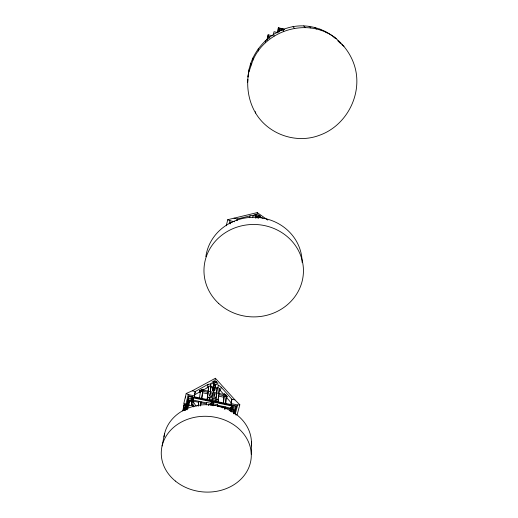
<?xml version="1.0" encoding="UTF-8"?>
<svg xmlns="http://www.w3.org/2000/svg" width="518" height="518" viewBox="0 0 518 518"><rect width="100%" height="100%" fill="white"/><g stroke="black" fill="none" stroke-linecap="round" stroke-linejoin="round"><path stroke-width="0.78" d="M255.918 218.149L256.164 215.974L251.437 215.553L237.315 218.959L233.994 218.175L227.726 219.71L226.269 225.803M256.164 214.212L256.164 215.106L253.924 214.776L256.164 214.212L255.834 215.52M249.333 68.525L248.083 77.052C249.585 48.932 275.369 24.715 303.723 25.9C326.457 26.69 347.131 43.441 354.202 64.782C363.558 92.728 347.274 125.369 319.638 135.211C296.413 144.198 268.318 134.473 255.62 113.06L255.633 111.681M251.288 454.176L251.431 441.841M234.499 413.532L236.383 405.872L232.601 405.076L230.497 407.944L230.147 410.496L230.4 409.531L229.234 410.547M249.1 71.419L252.758 60.625L252.875 58.061M234.207 413.714L234.654 410.923L234.032 413.26M234.026 411.551L235.379 410.269L235.457 408.747L232.802 406.649L231.009 408.346L231.293 411.551M233.955 413.901L234.117 410.813M233.476 413.403L234.317 410.476L232.576 409.097L231.371 410.237M230.27 411.687L230.497 407.944L232.563 405.827L232.601 405.076M231.727 412.017L232.576 409.097M230.911 409.867L232.718 408.165L232.802 406.649M186.791 404.811L183.78 403.664L186.208 393.499L192.236 390.825L195.286 391.498L207.971 384.388L212.833 383.598L213.772 383.734L212.568 390.436L214.607 390.87L215.792 384.162L218.499 385.185L221.205 387.192L231.85 399.21L230.996 405.167L213.707 401.534L213.131 405.186L215.274 405.633M230.996 405.167L231.034 404.526L194.263 396.788L194.166 397.423L213.707 401.534L213.105 405.827M230.827 404.746L231.85 399.21L234.874 399.818L239.821 404.791L237.108 414.834L235.696 414.879M250.68 65.883L250.867 63.164M225.576 403.626L225.952 398.426M225.77 403.412L226.256 396.743L224.054 396.276L223.342 403.153M224.773 409.337L225.136 406.824L231.009 408.346M224.967 409.155L225.136 406.824L217.528 405.225L217.282 406.19L222.643 407.31L222.895 406.352L222.766 407.957M223.53 402.939L224.054 396.276M224.145 395.085L224.249 393.738L225.239 394.858M255.62 113.06C248.679 101.353 246.432 87.387 248.349 73.99M247.63 82.627L247.915 79.403M217.502 406.352L217.651 404.759L213.235 403.826M217.961 402.11L218.881 394.651L227.175 396.406L226.793 397.85L230.963 402.564M218.363 397.662L218.881 394.651M218.829 392.56L219.36 388.481L217.256 387.296L216.569 392.897M218.143 401.813L218.324 399.825L216.097 399.359L215.902 401.346M218.861 393.971L219.36 388.481M216.66 393.505L217.256 387.296M216.673 394.192L216.343 397.636L214.225 397.189L214.575 393.745L216.673 394.192L215.721 397.908M215.721 401.631L216.226 398.847M216.071 381.39L215.928 382.796L217.961 383.527L216.071 381.39L215.741 382.711M214.607 390.87L214.951 387.477M212.509 400.951L213.63 392.333M213.422 392.217L215.371 378.276L192.236 390.825M212.684 400.667L211.979 405.594M212.432 393.291L212.063 396.736L209.945 396.289L210.334 392.851L212.432 393.291L211.486 397.015M212.568 390.436L213.772 383.734M214.064 380.97L213.915 382.368L211.817 382.226L214.064 380.97L213.727 382.284M210.858 405.354L211.525 401.074L210.871 404.707L208.728 404.26L208.579 405.594M230.678 222.766L230.73 222.293L232.116 222.611M209.291 400.278L209.44 398.957L215.851 400.304M210.276 391.563L211.033 385.981L208.773 386.24L208.081 391.084M209.46 399.987L209.809 397.494M210.334 392.171L211.033 385.981M206.345 404.83L206.63 402.441L211.053 403.367M207.051 399.812L208.119 392.379L199.793 390.624L199.436 392.081L194.464 394.871L195.286 391.498L194.166 397.423M207.213 399.514L208.119 392.379M208.132 391.705L208.773 386.24M200.466 405.924L201.126 401.78L206.514 402.907L206.63 402.441M200.608 405.749L201.126 401.78L193.479 400.168L192.826 400.33L192.599 401.832L192.003 401.974L191.511 405.218L189.238 405.762L189.212 401.01L191.466 400.466L192.003 401.974M201.767 397.856L202.674 391.763L200.46 391.297L200.226 392.243L199.436 392.081M201.813 398.374L202.674 391.763M202.829 390.585L203.004 389.245L201.23 390.248L201.36 389.743L225.867 394.917L227.175 396.406M198.109 406.125L198.873 401.308L198.239 405.924M199.424 398.122L200.46 391.297M237.134 220.286L237.315 218.959L236.991 220.305M192.502 406.682L193.479 400.168L192.754 396.697L188.94 395.894L185.548 409.978M198.634 402.266L193.246 401.139L193.479 400.168L192.754 396.697M191.511 405.218L191.466 400.466M192.599 401.832L191.796 399.566L192.023 398.077L188.597 398.905L188.351 400.401L189.161 402.661M187.6 408.819L188.805 401.301L189.4 401.159M187.095 409.822L188.319 404.338M185.645 409.809L188.94 395.894M186.305 409.725L188.261 401.191L188.805 401.301M184.291 410.224L185.742 404.176L184.745 410.139L186.124 403.917M185.865 405.49L186.402 405.6L186.169 407.012L186.784 403.975M184.537 410.217L185.321 406.306M185.962 404.072L185.179 407.977M258.126 218.661L258.359 216.485L263.086 218.24M279.118 31.87L279.565 29.623L282.401 30.329M187.49 408.909L187.956 406.624M162.082 445.959L164.549 433.799M182.783 411.007L184.188 404.124M185.444 397.999L185.755 396.471M184.343 404.04L183.21 409.278L184.628 409.57M266.815 40.281L268.123 34.79L272.267 35.742M267.139 39.905L268.071 35.995L267.851 38.332M267.314 39.867L268.071 35.995M269.412 38.261L269.761 36.772L268.149 36.37M273.284 34.835L274.035 31.682L276.754 32.362M185.807 404.603L188.222 394.567L186.208 393.499M229.247 223.718L229.973 220.707L227.726 219.71M186.402 405.6L185.379 410.301M230.348 223.867L230.73 222.293M186.292 409.343L188.261 401.191M284.427 29.552L279.008 28.192L278.846 28.859L278.341 27.732L284.557 29.293M278.218 32.394L279.008 28.192M279.034 31.818L279.565 29.623M283.521 29.863L283.676 29.209M203.004 389.245L202.771 390.19L208.54 387.173M207.135 387.723L207.971 384.388M249.566 217.735L250.064 215.747M210.373 385.975L210.968 383.585M252.635 217.702L253.172 215.566M206.514 402.907L206.268 403.878L200.887 402.745M277.033 32.912L278.341 27.732M207.206 398.491L207.446 397.539L209.68 398.005M209.583 395.83L210.334 392.851M255.659 217.955L256.164 215.974M215.287 386.15L215.624 384.822M214.199 395.234L214.575 393.745M217.89 387.568L218.499 385.185M224.249 393.738L224.009 394.677L220.351 390.52L221.205 387.192M217.528 405.225L217.651 404.759M225.738 395.422L225.867 394.917M234.408 413.228L236.383 405.872M235.198 414.141L237.658 404.972L239.821 404.791M252.758 60.625C265.851 29.241 309.712 16.712 336.279 38.74M199.67 391.129L200.712 390.54M199.793 390.624L201.36 389.743M267.812 220.098L257.252 212.607L233.994 218.175M188.351 400.401L191.796 399.566M189.115 401.651L191.369 401.107M210.794 386.914L212.93 387.05M213.558 402.959L211.376 402.499M232.563 405.827L236.35 406.624M193.104 397.837L211.37 401.677M224.89 407.783L230.245 408.903M188.04 402.531L188.591 402.641M234.045 412.173L234.589 412.289M184.052 405.354L185.794 405.717M212.807 389.504L214.84 389.931M202.441 392.709L207.757 393.835M218.512 396.102L223.808 397.215M207.576 397.028L218.454 399.32M188.222 394.567L194.541 395.901M231.397 403.658L237.658 404.972M188.817 396.626L192.644 397.429M213.552 402.136L231.74 405.963M213.643 384.906L215.676 385.34M226.01 397.682L226.793 397.85M229.973 220.707L234.563 221.762M256.157 216.725L258.365 217.236M279.157 28.516L283.832 29.688M283.922 29.662L283.385 29.137M215.87 387.736L217.023 388.228M324.799 31.197L327.052 32.912M341.75 44.503L343.978 46.206M319.833 29.066L321.924 30.711M232.718 408.165L235.379 410.269M232.537 409.751L234.285 411.13M234.874 399.818L215.371 378.276M314.562 27.435L316.479 29.027M309.142 26.379L310.878 27.933M219.12 389.413L220.351 390.52M333.734 36.843L335.457 38.513M337.755 40.741L340.624 43.525M303.723 25.9L305.283 27.441M293.078 26.638L294.282 28.199M193.246 401.735L196.154 406.358M194.101 406.611L192.819 404.564L192.586 405.536L193.434 406.902M282.925 29.481L283.793 31.138M192.023 398.077L192.826 400.33M273.549 34.233L274.106 36.046M268.123 34.79L268.389 36.072M265.242 40.715L265.52 42.729M258.268 48.724L258.32 50.991M257.252 212.607L257.265 216.984M163.979 436.998A43.894 37.147 4.4 0 1 211.7 404.966A43.894 37.147 4.4 0 1 251.295 445.888M205.853 256.663A48.316 45.092 0.6 0 1 256.76 217.385A48.316 45.092 0.6 0 1 302.104 262.322M259.363 215.883L258.352 215.611L258.346 214.711L260.599 216.317L259.363 215.883M175.337 481.028A45.066 37.872 4.4 0 0 250.077 463.966A45.066 37.872 4.4 0 0 193.428 417.579A45.066 37.872 4.4 0 0 175.337 481.028M218.641 303.412A49.741 46.219 0.6 0 0 301.787 282.588A49.741 46.219 0.6 0 0 240.695 226.055A49.741 46.219 0.6 0 0 218.641 303.412"/></g></svg>
